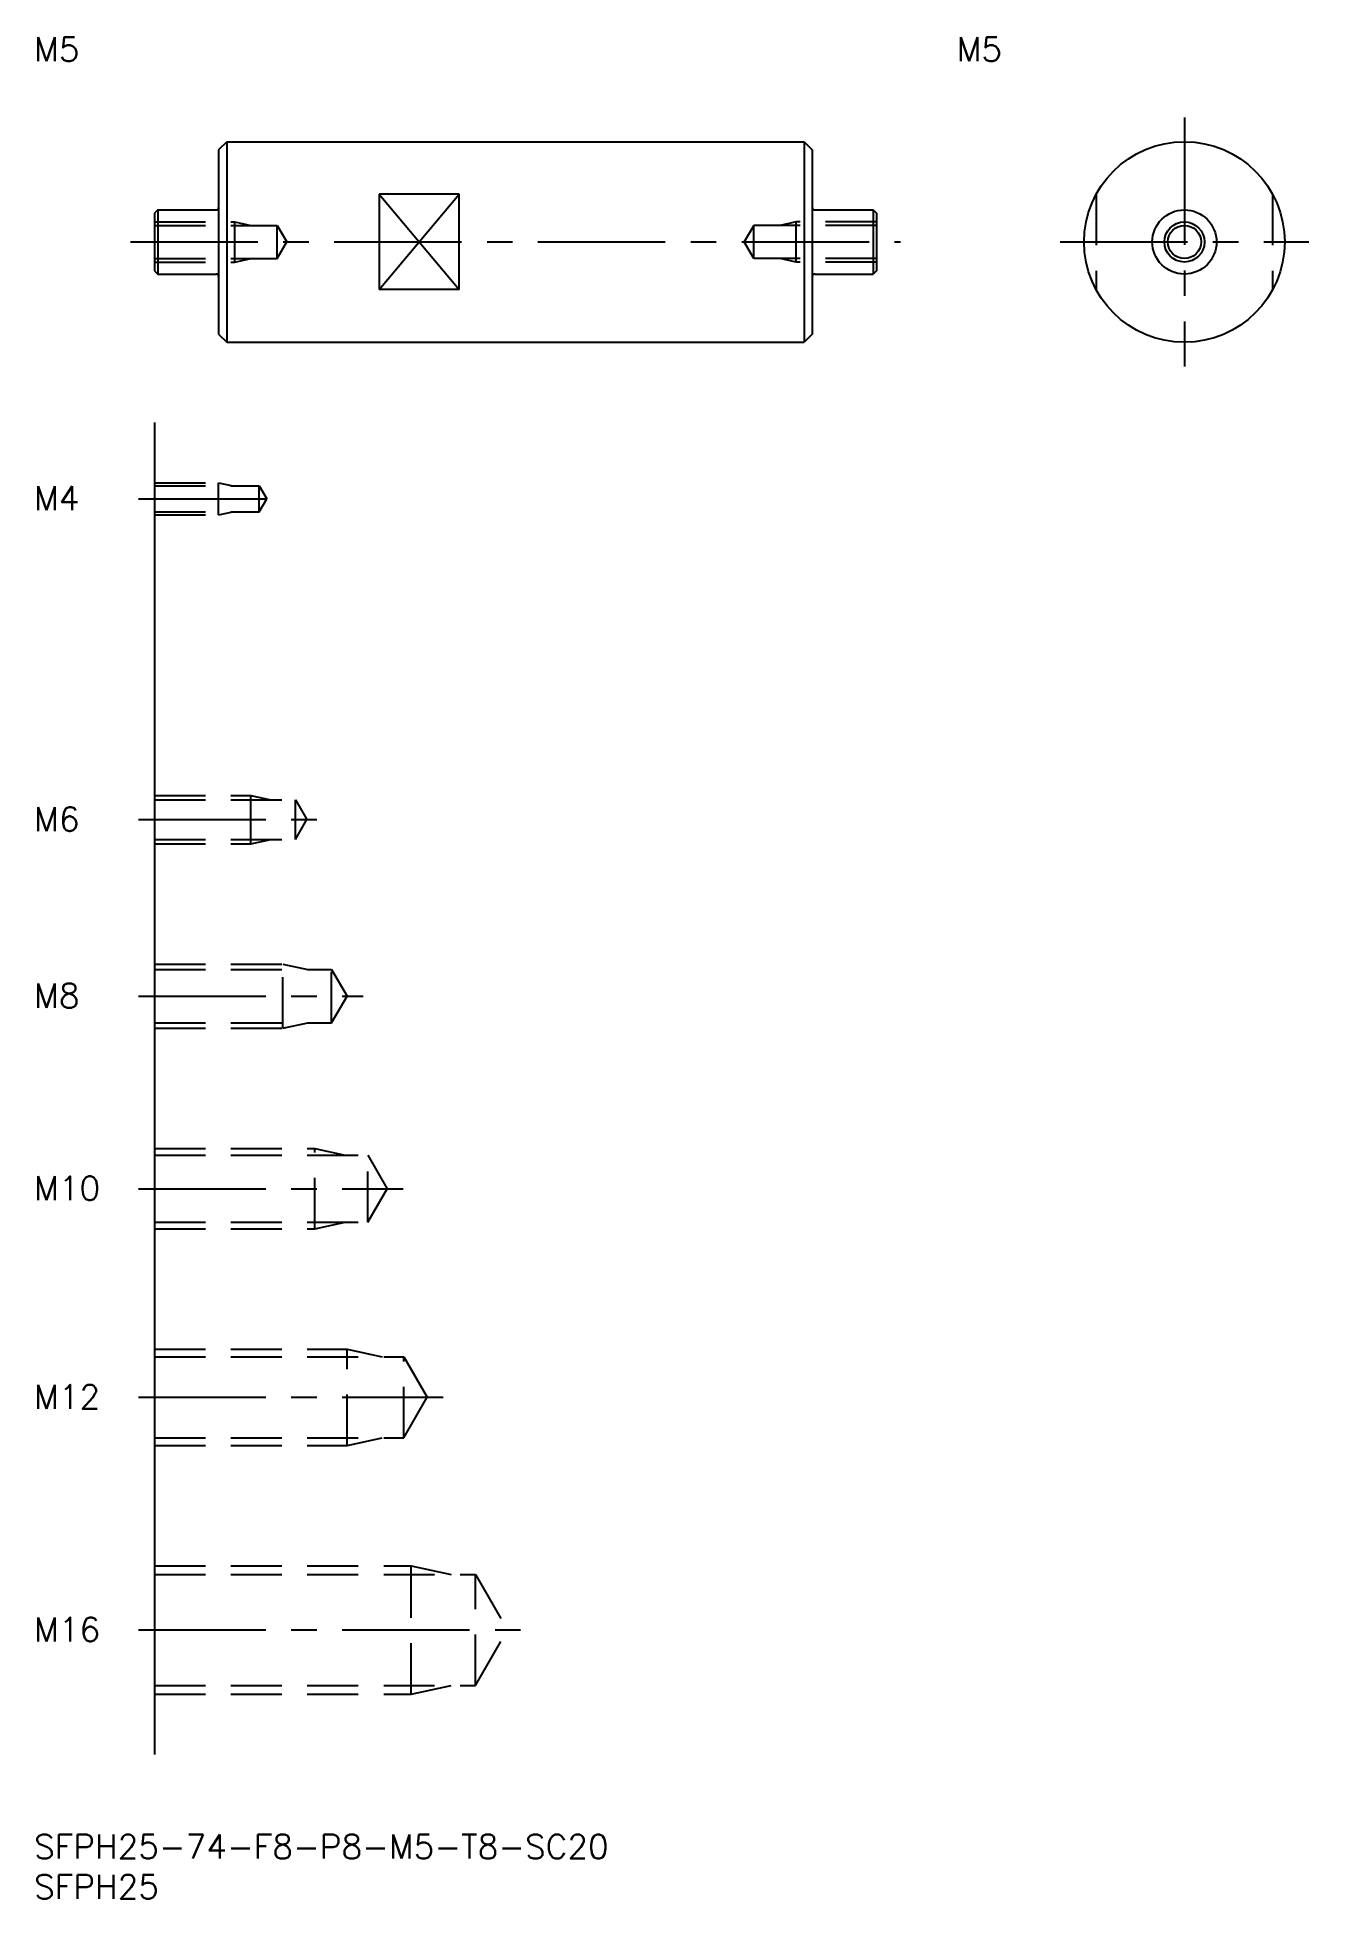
# Model space of a CAD drawing. Extents: x 0 to 159, y -8 to 224.
import ezdxf

# ---------------------------------------------------------------- set-up
doc = ezdxf.new("R2010")
doc.units = 0
doc.header["$LTSCALE"] = 0.5
doc.linetypes.add('CENTER', pattern=[50.8, 31.75, -6.35, 6.35, -6.35])
doc.linetypes.add('DASHED', pattern=[19.05, 12.7, -6.35])
for name, color, linetype in [('MSM_CENTER', 1, 'CENTER'), ('MSM_CONTINUOUS', 7, 'CONTINUOUS'), ('MSM_DASHED', 4, 'DASHED'), ('MSM_NARROW', 5, 'CONTINUOUS'), ('MSM_PART_NUMBER', 7, 'CONTINUOUS')]:
    doc.layers.add(name, color=color, linetype=linetype)
doc.styles.get("Standard").update_dxf_attribs({"font": 'txt.shx', "height": 3, "bigfont": 'bigfont.shx'})

# ---------------------------------------------------------------- blocks, each defined once
blk = doc.blocks.new('*U4')
at = {"layer": 'MSM_PART_NUMBER'}
blk.add_text('SFPH25-74-F8-P8-M5-T8-SC20', height=3, dxfattribs=at).set_placement((0, -3))
blk = doc.blocks.new('*U5')
at = {"layer": 'MSM_PART_NUMBER'}
blk.add_text('SFPH25', height=3, dxfattribs=at).set_placement((0, -8))
blk = doc.blocks.new('*U6')
at = {"layer": 'MSM_PART_NUMBER'}
blk.add_text('M16', height=3, dxfattribs=at).set_placement((0, 24.06))
blk = doc.blocks.new('*U7')
at = {"layer": 'MSM_PART_NUMBER'}
blk.add_text('M12', height=3, dxfattribs=at).set_placement((0, 53.06))
blk = doc.blocks.new('*U8')
at = {"layer": 'MSM_PART_NUMBER'}
blk.add_text('M10', height=3, dxfattribs=at).set_placement((0, 79.06))
blk = doc.blocks.new('*U9')
at = {"layer": 'MSM_PART_NUMBER'}
blk.add_text('M8', height=3, dxfattribs=at).set_placement((0, 103.06))
blk = doc.blocks.new('*U10')
at = {"layer": 'MSM_PART_NUMBER'}
blk.add_text('M6', height=3, dxfattribs=at).set_placement((0, 125.06))
blk = doc.blocks.new('*U11')
at = {"layer": 'MSM_PART_NUMBER'}
blk.add_text('M5', height=3, dxfattribs=at).set_placement((0, 221.02))
blk = doc.blocks.new('*U12')
at = {"layer": 'MSM_PART_NUMBER'}
blk.add_text('M5', height=3, dxfattribs=at).set_placement((115, 221.02))
blk = doc.blocks.new('*U13')
at = {"layer": 'MSM_PART_NUMBER'}
blk.add_text('M4', height=3, dxfattribs=at).set_placement((0, 165.06))

msp = doc.modelspace()

# ---------------------------------------------------------------- linework, layer by layer
at = {"layer": 'MSM_CENTER'}
for p, q in [((143.38, 214), (143.38, 183)), ((12, 198.5), (108, 198.5)), ((127.88, 198.5), (158.88, 198.5)), ((13, 166.5), (31, 166.5)), ((13, 126.5), (36, 126.5)), ((13, 104.5), (41, 104.5)), ((13, 80.5), (46, 80.5)), ((13, 54.5), (51, 54.5)), ((13, 25.5), (61, 25.5))]:
    msp.add_line(p, q, dxfattribs=at)
at = {"layer": 'MSM_CONTINUOUS'}
for p, q in [((24, 211), (23, 210)), ((23, 210), (23, 187)), ((24, 211), (24, 186)), ((24, 211), (96, 211)), ((96, 211), (96, 186)), ((96, 211), (97, 210)), ((97, 210), (97, 187)), ((43, 204.44), (43, 192.56)), ((53, 204.44), (43, 204.44)), ((53, 192.56), (53, 204.44)), ((15.4, 202.5), (15, 202.1)), ((15, 202.1), (15, 194.9)), ((15.4, 202.5), (22.7, 202.5)), ((15.4, 202.5), (15.4, 194.5)), ((97.3, 202.5), (104.6, 202.5)), ((104.6, 202.5), (105, 202.1)), ((104.6, 202.5), (104.6, 194.5)), ((105, 202.1), (105, 194.9)), ((15, 194.9), (15.4, 194.5)), ((105, 194.9), (104.6, 194.5)), ((15.4, 194.5), (22.7, 194.5)), ((97.3, 194.5), (104.6, 194.5)), ((53, 192.56), (43, 192.56)), ((23, 187), (24, 186)), ((24, 186), (96, 186)), ((97, 187), (96, 186)), ((15, 176), (15, 10))]:
    msp.add_line(p, q, dxfattribs=at)
for radius in [12.5, 4, 2.07]:
    msp.add_circle((143.38, 198.5), radius, dxfattribs=at)
for centre, start, end in [((22.7, 202.8), 270, 0), ((97.3, 202.8), 180, 270), ((22.7, 194.2), 0, 90), ((97.3, 194.2), 90, 180)]:
    msp.add_arc(centre, 0.3, start, end, dxfattribs=at)
at = {"layer": 'MSM_DASHED'}
for p, q in [((132.38, 204.44), (132.38, 192.56)), ((154.38, 204.44), (154.38, 192.56)), ((15, 201), (25, 201)), ((15, 200.57), (30.31, 200.57)), ((25, 196), (25, 201)), ((25, 201), (27, 200.57)), ((30.31, 196.43), (30.31, 200.57)), ((30.31, 200.57), (31.5, 198.5)), ((89.69, 200.57), (88.5, 198.5)), ((105, 200.57), (89.69, 200.57)), ((89.69, 196.43), (89.69, 200.57)), ((95, 201), (93, 200.57)), ((105, 201), (95, 201)), ((95, 196), (95, 201)), ((30.31, 196.43), (31.5, 198.5)), ((89.69, 196.43), (88.5, 198.5)), ((15, 196.43), (30.31, 196.43)), ((15, 196), (25, 196)), ((25, 196), (27, 196.43)), ((105, 196.43), (89.69, 196.43)), ((95, 196), (93, 196.43)), ((105, 196), (95, 196)), ((15, 168.5), (23, 168.5)), ((15, 168.12), (28.06, 168.12)), ((23, 164.5), (23, 168.5)), ((23, 168.5), (24.75, 168.12)), ((28.06, 164.88), (28.06, 168.12)), ((28.06, 168.12), (29, 166.5)), ((15, 164.88), (28.06, 164.88)), ((23, 164.5), (24.75, 164.88)), ((28.06, 164.88), (29, 166.5)), ((15, 164.5), (23, 164.5)), ((15, 129.5), (27, 129.5)), ((15, 128.96), (32.58, 128.96)), ((27, 123.5), (27, 129.5)), ((27, 129.5), (29.5, 128.96)), ((32.58, 124.04), (32.58, 128.96)), ((32.58, 128.96), (34, 126.5)), ((32.58, 124.04), (34, 126.5)), ((15, 124.04), (32.58, 124.04)), ((15, 123.5), (27, 123.5)), ((27, 123.5), (29.5, 124.04)), ((15, 108.5), (31, 108.5)), ((15, 107.82), (37.08, 107.82)), ((31, 100.5), (31, 108.5)), ((31, 108.5), (34.12, 107.82)), ((37.08, 101.18), (37.08, 107.82)), ((37.08, 107.82), (39, 104.5)), ((37.08, 101.18), (39, 104.5)), ((15, 101.18), (37.08, 101.18)), ((15, 100.5), (31, 100.5)), ((31, 100.5), (34.12, 101.18)), ((15, 85.5), (35, 85.5)), ((15, 84.69), (41.58, 84.69)), ((35, 75.5), (35, 85.5)), ((35, 85.5), (38.75, 84.69)), ((41.58, 76.31), (41.58, 84.69)), ((41.58, 84.69), (44, 80.5)), ((41.58, 76.31), (44, 80.5)), ((15, 76.31), (41.58, 76.31)), ((15, 75.5), (35, 75.5)), ((35, 75.5), (38.75, 76.31)), ((15, 60.5), (39, 60.5)), ((39, 48.5), (39, 60.5)), ((39, 60.5), (43.37, 59.55)), ((15, 59.55), (46.08, 59.55)), ((46.08, 49.45), (46.08, 59.55)), ((46.08, 59.55), (49, 54.5)), ((46.08, 49.45), (49, 54.5)), ((15, 49.45), (46.08, 49.45)), ((39, 48.5), (43.37, 49.45)), ((15, 48.5), (39, 48.5)), ((15, 33.5), (47, 33.5)), ((47, 17.5), (47, 33.5)), ((47, 33.5), (52, 32.42)), ((15, 32.42), (55.01, 32.42)), ((55.01, 18.58), (55.01, 32.42)), ((55.01, 32.42), (59, 25.5)), ((55.01, 18.58), (59, 25.5)), ((15, 18.58), (55.01, 18.58)), ((47, 17.5), (52, 18.58)), ((15, 17.5), (47, 17.5))]:
    msp.add_line(p, q, dxfattribs=at)
at = {"layer": 'MSM_NARROW'}
for p, q in [((43, 204.44), (53, 192.56)), ((43, 192.56), (53, 204.44))]:
    msp.add_line(p, q, dxfattribs=at)
msp.add_circle((143.38, 198.5), 2.5, dxfattribs=at)

# ---------------------------------------------------------------- block references
at = {"layer": 'MSM_CONTINUOUS'}
for name in ['*U11', '*U12', '*U13', '*U10', '*U9', '*U8', '*U7', '*U6', '*U4', '*U5']:
    msp.add_blockref(name, (0, 0), dxfattribs=at)

doc.saveas('drawing.dxf')
